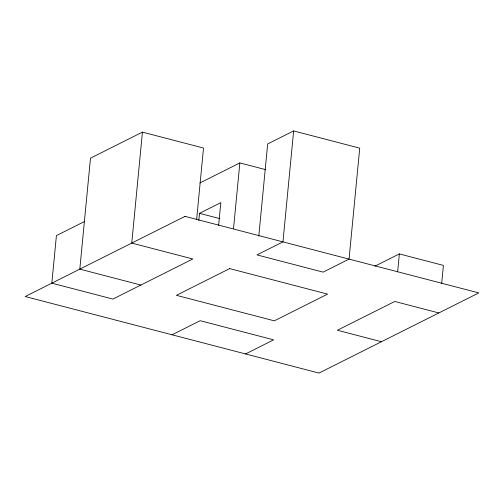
<?xml version="1.0" encoding="UTF-8"?>
<svg xmlns="http://www.w3.org/2000/svg" width="504" height="504" viewBox="0 0 504 504"><rect width="100%" height="100%" fill="white"/><g stroke="black" fill="none" stroke-linecap="round" stroke-linejoin="round"><path stroke-width="0.76" d="M196.667 219.146L203.509 148.044L142.437 132.13L131.758 243.079L192.83 258.993L112.909 299.074L51.836 283.16L56.416 235.607L84.388 221.584M198.828 220.38L199.508 213.337L220.815 202.646L218.629 225.345M233.522 228.677L239.854 162.931L265.658 169.653M258.791 236.149L267.668 143.955L293.637 130.927L359.736 148.151L349.051 259.1L323.083 272.128L256.983 254.904L282.958 241.876L293.637 130.927M397.631 271.851L399.357 253.922L443.419 265.4L441.693 283.33M142.437 132.13L90.493 158.18L79.808 269.13L140.881 285.05M199.893 182.971L239.854 162.931M172.084 334.795L200.176 320.708L273.622 339.847L245.524 353.934M374.863 266.2L399.357 253.922M199.508 213.337L219.845 218.635M438.839 312.952L394.777 301.468L337.396 330.246L381.465 341.731M185.031 216.361L25.2 296.522L318.969 373.073L478.8 292.912L185.031 216.361M229.679 268.601L176.4 295.319L274.321 320.834L327.6 294.115L229.679 268.601"/></g></svg>
